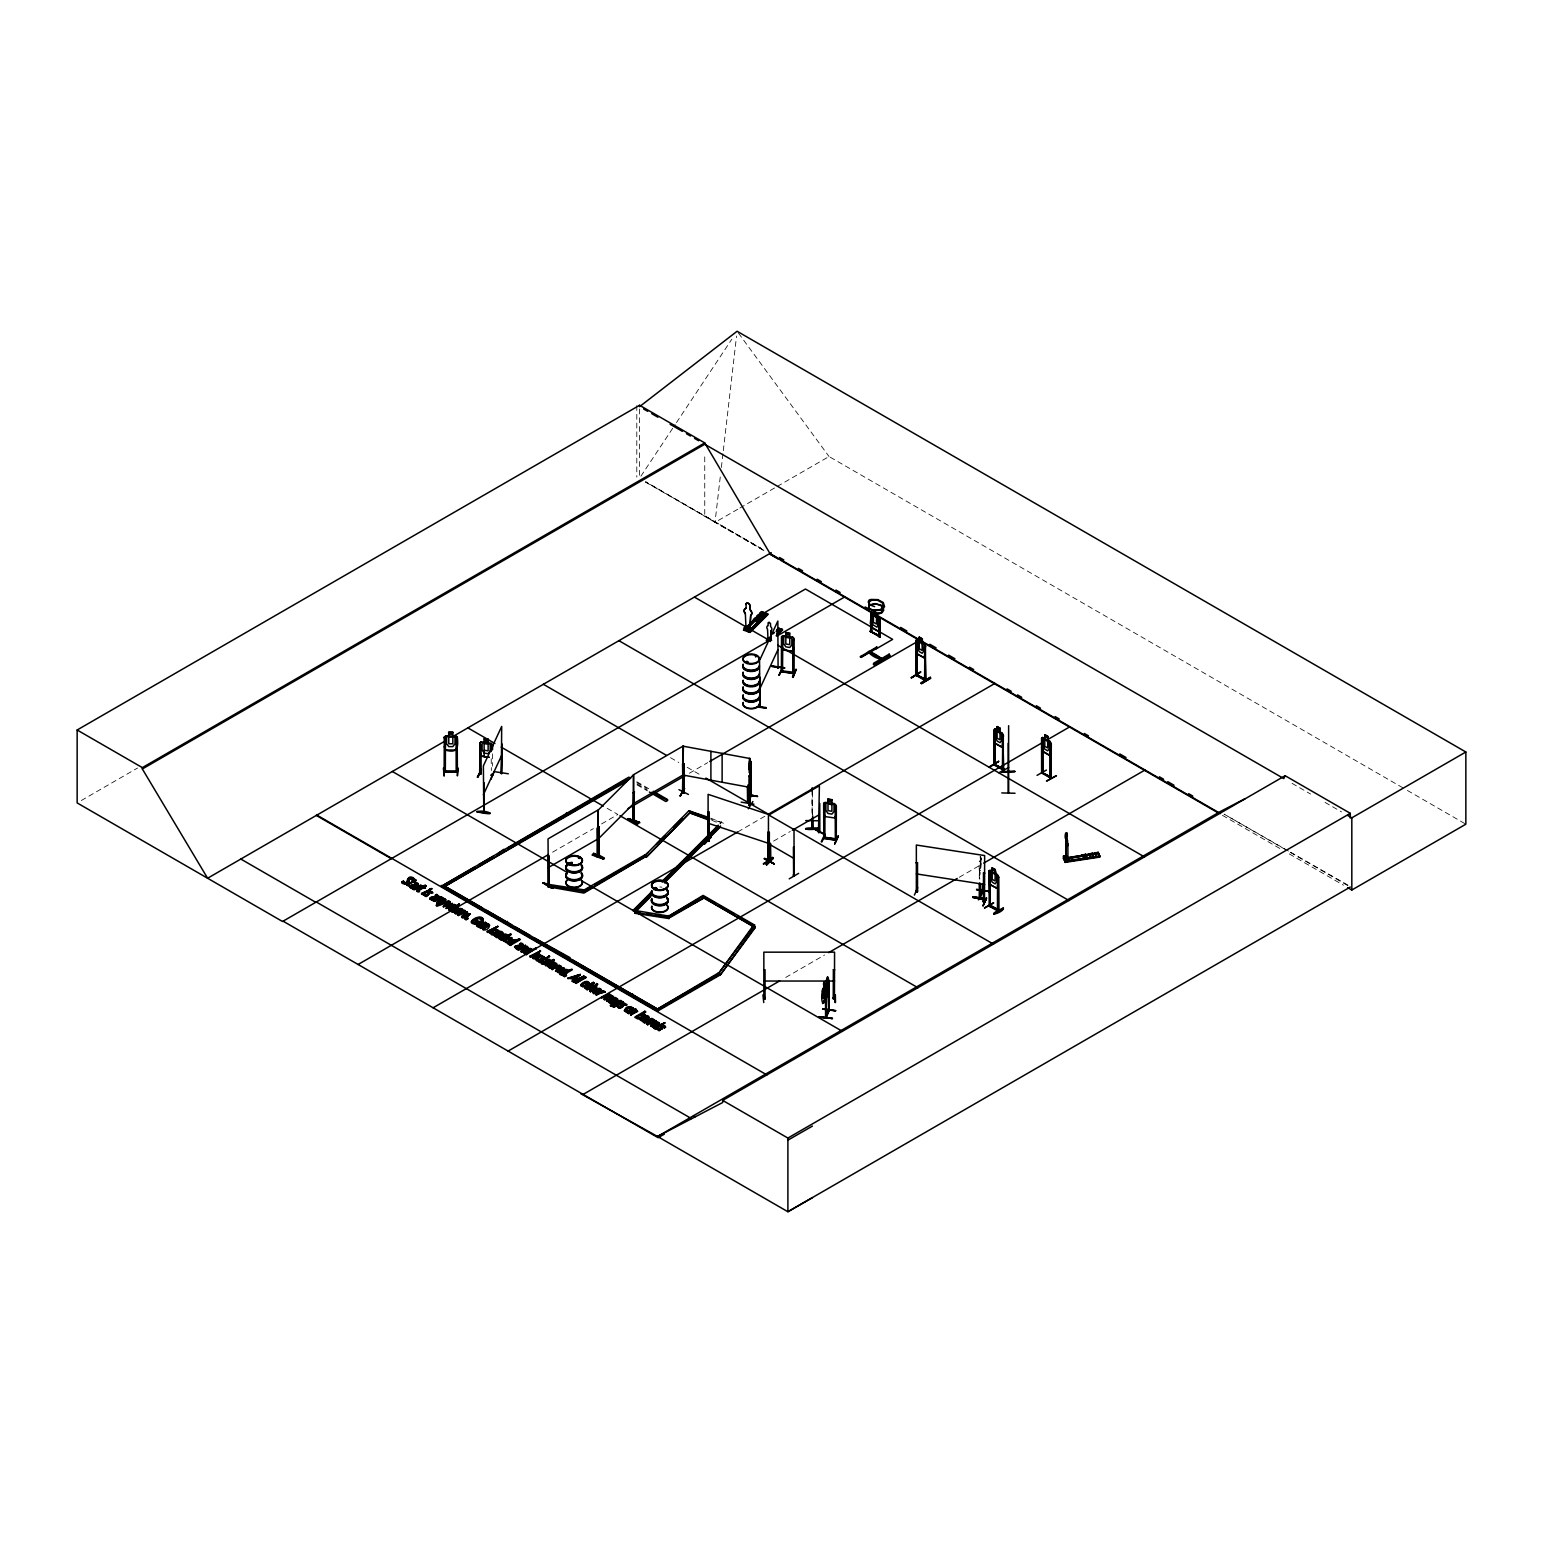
<?xml version="1.0" encoding="UTF-8"?>
<svg xmlns="http://www.w3.org/2000/svg" width="1543" height="1543" viewBox="0 0 1543 1543"><rect width="100%" height="100%" fill="white"/><g stroke="black" fill="none" stroke-linecap="round" stroke-linejoin="round"><path stroke-width="0.75" stroke-dasharray="5 3.75" d="M720.253 476.98L715.007 522.363L763.901 550.6M721.372 467.433L723.011 453.102M723.301 450.71L736.551 336.046M981.348 863.81L979.651 875.826L979.265 873.126M979.323 878.989L979.169 863.54L981.348 857.657M980.403 859.914L980.249 856.326L980.287 870.58M979.689 861.553L980.441 859.933M979.631 868.709L979.631 878.333M640.885 476.228L675.159 424.595M676.47 422.608L731.826 339.209M720.369 823.075L721.661 821.783L720.369 823.962L711.632 820.143M81.316 800.508L137.501 768.067M737.824 509.209L715.007 522.363L645.688 481.782L761.779 548.768M739.888 508.013L775.145 487.646M777.209 486.45L829.054 456.535L1405.307 789.225M552.568 852.199L593.38 828.63M601.558 823.923L617.875 814.492L605.377 807.278M689.316 773.255L707.678 762.647M737.805 831.889L768.414 814.203M773.583 841.109L790.247 831.484M785.773 977.413L824.541 955.021M959.264 877.253L981.714 864.292M812.216 814.145L812.042 799.621M710.725 818.137L723.898 823.422L710.725 819.024M645.34 482.052L761.625 548.71M1288.463 851.042L1224.1 814.145L1288.231 851.177M1290.546 852.237L1348.698 885.566M1407.39 790.44L1465.85 824.193M1292.05 783.343L1310.605 794.047M1325.013 802.379L1341.503 811.888M1290.295 852.372L1350.299 887.032M1222.461 815.34L1280.883 849.074M1289.234 853.896L1343.471 885.2M670.472 757.671L678.804 762.473M687.156 767.295L701.737 775.705M636.835 781.761L649.159 788.897M636.835 782.667L647.115 788.608M637.066 784.018L647.346 789.939M637.066 784.905L647.346 790.845M763.881 550.446L704.746 515.844L704.746 453.816M738.518 333.192L829.054 456.535M979.766 869.442L979.766 879.066M812.602 792.195L812.602 816.961M812.042 790.093L812.139 814.55M639.574 409.011L639.574 475.823M636.796 405.578L636.796 477.153M492.487 753.871L492.371 766.157M491.214 758.751L491.33 770.536M659.806 886.994A8.274 4.783 0 0 1 661.947 887.167M981.348 858.834L980.287 867.745L981.348 858.834"/><path stroke-width="1.5" d="M1001.773 771.982L1015.024 771.481L1001.754 771.828M589.175 983.161C586.128 988.812 577.121 984.955 586.109 982.216C591.316 982.023 583.138 987.848 581.962 984.8M625.648 1010.029C634.308 1012.112 630.393 1002.68 624.356 1010.858M1064.034 858.93C1066.29 848.862 1068.373 872.586 1067.814 845.795M707.89 841.031L709.047 841.379L709.144 812.235L708.102 811.888L707.928 841.089L709.279 841.147L708.102 840.761L708.102 794.336L769.359 814.762L819.41 785.753L818.465 832.661M770.169 860.512L769.745 843.963M768.202 860.782C769.513 860.222 767.585 859.47 769.243 860.396M431.596 892.761C432.079 888.884 428.24 898.103 423.785 894.863M1064.342 857.445L1064.207 856.423L1064.284 857.464M1066.676 832.757C1065.384 847.281 1063.956 829.71 1066.985 833.413M1067.139 859.586L1066.367 856.384L1064.034 855.767M1066.29 857.059L1065.847 837.907M1066.078 856.249L1066.02 837.56M1067.679 845.198L1066.849 833.914M749.821 629.178L750.612 615.522A4.417 3.125 45 0 0 749.821 609.581L749.821 605.685A2.218 1.562 45 0 0 747.911 603.255A2.218 1.562 45 0 0 746.002 604.412L746.137 604.277A2.218 1.562 45 0 1 748.046 603.12A2.218 1.562 45 0 1 749.956 605.55L749.956 609.446A4.417 3.125 45 0 1 750.766 615.387L749.956 629.043M770.536 639.747L771.153 630.547A2.951 2.083 45 0 0 770.632 626.593L770.458 623.333L768.626 622.408M770.632 639.67L771.153 630.547M825.582 1017.416L825.486 984.048C816.556 996.354 826.45 1020.521 825.004 983.682M825.64 1017.493L828.726 1010.183L825.987 1016.027M827.588 980.403L827.588 976.854L826.064 985.283L826.084 1017.666L827.549 981.792L826.566 990.702M828.456 1009.932L829.324 1009.199L828.977 1011.051L828.437 978.763L829.112 1010.916M750.882 629.737L769.417 640.384L282.523 921.499L77.15 802.919L77.15 729.993L639.574 405.269L704.746 442.918L769.938 553.474L1220.436 813.566M828.765 988.774L826.006 998.803L825.544 995.987M750.187 774.47L750.342 770.227M750.149 774.412L750.496 770.246M483.383 811.232L483.345 812.37L483.866 811.367M501.263 773.525L502.131 744.035M483.827 783.478L483.788 812.428L483.383 765.868L501.687 726.425L501.34 773.583M759.773 705.19L760.275 705.247M759.831 706.231L759.542 660.481L777.846 621.038L778.077 668.138M777.498 668.215L778.154 667.097M778.308 667.618L778.077 667.077M599.378 854.957L597.199 855.748M819.256 1017.126C859.297 1021.235 792.176 1014.33 832.294 1018.438M819.41 1016.683L832.313 1018.534M561.093 972.649C573.089 969.949 564.873 975.909 559.646 973.267M750.342 796.4L750.882 762.319M757.459 796.593L750.631 794.838M751.21 795.976L751.19 761.644M979.863 897.197C974.077 908.576 988.774 878.97 979.67 896.753M979.284 898.161L979.323 883.811M980.114 897.737L980.075 883.213M982.274 891.565L983.122 883.85M982.37 890.62L983.219 889.983L982.563 890.986M983.161 891.102L979.94 898.257M476.961 811.811C484.926 808.802 502.073 817.289 476.961 811.811L489.96 813.257M766.099 707.948L757.401 707.08M766.119 707.485L757.42 706.983M741.141 802.148L753.929 804.192M972.939 897.66C1012.555 903.465 946.669 892.355 985.9 898.798M973.074 897.332C996.469 899.82 983.045 901.324 973.112 896.772M868.748 602.021C872.817 609.832 864.196 599.282 871.641 599.456L877.851 599.629L883.252 602.522L884.583 606.688L881.014 610.179L872.702 610.681L868.478 608.251L869.133 605.068M872.991 613.651L881.419 612.455L882.635 607.633L880.59 605.396L875.305 603.795L869.307 605.261L868.979 608.019L872.894 610.237M424.865 894.4C428.047 900.167 426.504 887.919 432.599 892.433M541.014 962.08C544.602 966.362 544.91 961.058 546.145 959.167C550.697 958.762 551.41 960.479 546.588 959.765C548.594 967.943 533.434 962.678 546.839 962.176M542.384 961.328L544.37 962.928L546.145 959.785L548.459 959.707L549.096 961.578L553.628 959.418C556.232 961.154 549.096 962.215 554.381 959.842M618.704 1005.4C615.464 1010.318 624.896 1007.849 623.449 1004.262C623.546 1005.708 619.437 1009.623 618.762 1006.692M618.704 1006.306L617.393 1006.769M657.627 1027.869L659.613 1029.451L660.905 1025.96L665.322 1026.191L664.339 1028.101L663.702 1026.249L660.905 1026.558L659.613 1030.068L656.257 1028.622L657.588 1027.85L659.112 1030.126L662.082 1028.699M749.223 772.657L749.397 758.269M412.155 887.302C412.309 889.983 406.561 885.933 412.077 884.93C418.732 885.991 414.893 884.698 415.838 882.365C421.856 883.445 414.816 888.594 412.155 888.768C410.592 886.666 404.69 884.448 413.003 882.287C426.871 884.718 393.504 888.807 413.003 881.67C416.205 884.043 414.257 880.764 415.241 879.51C413.1 882.712 410.207 874.36 408.374 879.973M748.066 627.172L746.831 628.445L747.275 626.709M766.871 640.094L770.092 641.174L771.307 639.959L767.99 638.898L767.546 629.351A2.951 2.083 45 0 1 768.086 625.744L768.125 622.851L769.359 622.369M768.453 638.493L769.417 638.32L768.24 639.091M766.562 640.249L767.778 637.78L767.893 640.441L769.166 640.711L769.224 638.011M403.417 881.863C396.821 883.232 413.023 887.071 408.374 879.375M822.361 991.339L822.593 989.217M826.006 984.453L825.64 986.556M826.508 1017.011L826.508 1015.815M662.159 1028.294L659.112 1030.801L656.257 1028.622M592.3 855.015C616.101 864.794 598.395 852.16 592.3 855.053M592.608 854.648L604.123 858.429L592.608 854.166M454.317 912.684C454.394 909.386 462.032 906.339 462.919 910.254M461.608 916.889L465.465 913.167L470.229 913.861L467.587 916.851L464.462 914.459L467.587 916.253L469.959 913.861L464.636 914.131L461.685 916.465L462.418 917.969L465.832 917.776L462.977 916.33L464.462 914.459M503.442 941.056L507.319 937.315L512.006 937.7L509.421 940.42L505.332 939.301L504.985 941.326L507.666 941.924L506.374 942.677L503.442 940.439M548.266 966.94C551.43 957.682 565.104 966.689 549.848 965.494C553.088 969.66 549.713 967.152 551.14 964.491M555.576 971.145L559.434 967.422L564.121 967.789L561.556 970.508L557.447 969.39L557.119 971.415L559.781 972.032L558.508 972.765L555.576 970.547M650.876 1026.172C650.972 1022.874 658.61 1019.827 659.497 1023.742M481.705 920.573C484.463 916.87 481.898 922.483 481.782 919.57M824.309 981.637L823.441 998.34C826.508 995.331 823.962 976.295 824.309 985.186M980.191 896.618L980.114 897.679M812.66 820.104L812.139 820.992M812.737 827.492L812.119 828.61L812.216 818.253M570.158 863.868L569.116 862.807L570.871 863.829M570.91 863.521L568.846 862.942M579.57 858.197L578.374 857.908L579.184 858.525M656.701 888.305L654.541 888.324L656.662 888.498M656.604 888.189L654.386 888.537L656.103 887.726M664.763 883.078L665.303 882.75M747.68 661.561L746.561 661.311M758.712 620.17L757.671 618.82L756.012 619.514M756.031 656.701L755.53 656.874M462.919 909.637L460.277 912.646L457.172 910.254L460.277 912.048L462.321 909.386L458.175 909.56L454.394 912.26M659.497 1023.125C659.575 1028.757 645.553 1024.051 658.803 1024.263C660.5 1021.852 655.061 1022.373 653.904 1023.395C644.974 1026.365 661.908 1030.184 650.876 1025.574M403.514 881.767L405.578 882.827L407.853 881.419M477.096 811.464L489.98 813.354M620.961 1005.342C623.488 998.957 627.345 1007.27 626.728 1004.339M542.866 883.02C553.301 883.792 558.585 894.496 543.387 882.75M552.317 888.402L542.924 882.943M628.252 819.005L638.185 823.422L628.252 818.889L637.664 824.328L628.232 818.928L639.689 822.361L628.155 818.581L639.689 822.959M868.574 652.053L881.844 659.517L868.574 652.053C909.039 675.255 841.494 636.295 881.863 658.63L881.767 659.44M498.659 930.41L493.818 933.804L490.038 933.071M544.043 956.621L539.221 960.016L535.44 959.283M589.175 983.759L589.31 982.756M750.92 629.64L750.997 627.982L751.441 630.007L747.603 628.734M490.018 933.303L494.84 929.908L498.62 930.641M535.402 959.515L540.224 956.12L544.004 956.834M580.669 985.649C580.939 982.428 588.597 979.207 589.31 983.354M472.852 922.135C473.219 918.76 481.377 915.404 481.782 920.168M812.062 821.165L812.216 828.572M747.776 630.624C745.983 622.678 749.397 628.946 746.542 627.384M925.356 645.456L924.296 658.012L916.986 653.885L916.021 640.287L917.121 639.516L925.453 645.475L925.53 680.694L916.041 675.39L916.021 640.287M1002.082 747.256L1003.104 734.95L1000.095 731.941L1000.211 728.335L997.106 726.579L997.106 730.128M1003.22 744.362L1002.14 747.429L994.849 743.302L993.981 739.155L994.849 743.302M998.225 885.605L997.183 888.459L989.95 884.505L988.986 870.888L990.085 870.117L998.321 876.154L998.495 911.315L997.453 910.717L997.55 876.925L998.726 877.215L998.726 910.949M1049.761 755.414L1050.802 752.56M1050.899 752.502L1049.838 755.569L1042.547 751.441L1041.583 747.371M746.947 628.194L747.236 626.959M768.626 638.725L767.893 638.32M613.709 1004.416L618.473 1000.635L621.077 1000.52L623.179 1002.487L619.244 1001.079L613.863 1004.416L617.296 1005.014L621.154 1002.776L618.473 1001.368L615.213 1003.953L617.296 1004.416L621.154 1002.178M457.191 746.542L455.725 750.052L445.734 749.975M823.403 984.106L824.444 981.657M824.232 982.852L823.615 985.514L824.232 984.048M826.739 979.516L827.376 978.05M826.739 980.692L827.376 979.246M826.547 979.284L826.026 984.53L828.282 978.744L827.684 980.634M825.968 987.983L825.871 1016.914M829.227 981.425L828.938 1010.974M822.573 1003.567L825.158 997.858M828.263 992.998L825.891 998.591L825.679 996.006M794.124 648.06L792.658 651.455L782.783 649.931L781.491 646.189M834.705 817.944L836.152 814.665M498.659 938.318C501.359 933.226 507.454 936.312 510.405 934.19L507.358 935.945M507.531 943.448C509.479 937.199 516.924 941.153 519.277 939.321L519.277 938.723C515.998 941.153 510.54 938.78 507.686 943.062M532.258 949.736L536.057 948.405L526.279 954.654C519.721 951.703 530.233 947.788 532.258 949.736C530.078 945.261 518.872 953.651 526.24 953.805M559.646 973.537C562.346 968.445 568.46 971.531 571.411 969.409L568.364 971.164M861.052 656.219L861.206 657.395L876.829 648.176L876.694 646.999M861.071 657.009L876.655 647.867M875.788 647.559L876.829 648.176M479.854 742.916L479.699 773.911L479.931 744.748L481.088 744.922L481.107 773.332M481.088 744.922L479.815 745.018M491.33 746.465L492.487 746.638L491.33 746.465L491.214 751.537M481.339 769.436L477.964 777.267M481.416 769.436L477.346 777.325L481.3 769.918M491.484 774.277L492.506 775.801L492.391 774.374L491.484 775.319M494.261 771.365L490.886 779.369M495.515 771.828L508.361 773.776M483.923 812.293L484.116 782.802M759.831 677.358L759.947 707.041L760.275 677.435M771.674 666.46L784.693 667.945L771.712 665.843M917.506 862.73L916.233 862.826L917.506 862.73L917.526 891.893L916.349 890.697M914.382 895.075L917.719 887.726M917.526 891.14L916.388 890.35L917.526 890.485M917.236 891.873L916.214 891.41M983.489 872.952L984.646 873.126L983.489 872.952L983.47 902.173L984.781 900.977M983.238 901.305L984.646 900.938M986.44 897.852L983.045 905.857L986.575 898.392M983.045 905.857L986.498 897.91M911.489 677.84L920.843 671.919L911.103 677.647M989.352 767.257L998.707 761.335L988.909 767.102M1046.405 770.073L1037.07 775.357M993.731 902.983L984.473 908.017M480.008 742.993L481.242 741.778L491.021 743.282L492.468 744.864L492.468 749.628M484.058 742.299L482.11 743.302L482.11 749.937L484.193 753.1L488.128 753.698L490.23 751.19L490.23 744.555L488.128 743.051L488.302 739.309L484.058 738.75L484.193 756.668M488.302 742.877L488.302 739.309L484.193 738.885M483.383 794.741L501.687 755.298M547.939 885.836L582.097 891.121L644.608 855.034L646.421 856.076L583.91 893.069L547.939 886.743L548.98 883.985M547.939 886.743L548.614 885.296M590.429 887.206L582.097 892.028L582.772 889.675L547.939 884.293M582.097 892.028L582.772 889.675M640.056 912.53L633.266 910.177L669.643 916.214L668.987 918.548L634.829 913.263L635.485 910.929L652.496 893.918M634.829 913.263L635.485 910.929M781.645 637.278L782.802 637.452L782.513 671.996L782.937 670.665L781.568 670.395L782.783 670.607M759.542 689.355L777.846 649.912M782.783 649.931L781.665 646.112M792.62 637.124L782.822 635.62L781.491 636.68L781.414 671.784M792.909 639.67L794.201 639.593L792.909 639.67L793.025 673.635L793.044 639.419M782.532 667.753L779.022 675.198L782.455 667.81M779.099 675.14L783.092 667.347M781.645 671.822L781.819 670.395M781.51 670.781L794.221 672.324L794.028 673.732M668.987 918.548L669.643 916.214M749.223 762.011L750.496 760.795M749.223 766.485L750.342 764.074M792.793 672.748L794.201 672.401L792.948 672.517M792.543 676.702L796.014 669.296L793.256 677.377M792.543 677.3L796.072 669.373M792.736 677.242L796.169 669.855M747.584 802.379L747.391 787.258M750.438 796.497L750.747 761.586M749.069 799.718L750.747 795.822M747.834 785.078L748.143 802.476M749.069 800.47L751.229 795.918M750.399 795.822L757.574 796.323L750.997 795.185M824.965 804.077L823.692 804.154L824.965 804.077L824.869 838.64M827.839 802.688L827.877 799.043L827.993 802.823L825.891 803.691L825.891 810.306L827.993 813.489L831.908 814.087L834.011 811.579L834.011 804.945L831.908 803.421L832.082 799.698L827.839 799.139L831.908 799.872M823.634 812.833L824.946 816.556L834.84 818.002L836.248 814.781M832.043 803.324L836.248 805.234L836.267 840.395L836.345 806.217L835.072 806.295L836.345 806.217M834.802 803.672L825.042 802.36L823.788 803.363L823.788 838.485L823.673 803.228L828.012 802.746M821.242 841.764L824.676 834.377L815.09 829.382M821.898 841.938L825.331 834.551M823.673 837.058L836.48 839.045L823.808 837.405M835.187 806.044L835.342 839.874M838.138 835.92L834.705 843.925L838.235 835.997M976.545 889.366L989.545 891.545L976.719 889.52M989.526 891.507L976.565 889.771M644.878 1014.812C643.315 1019.595 633.035 1017.821 636.198 1017.146M917.429 674.696L916.06 674.291L917.101 674.889M916.986 674.889L916.812 675.892L917.333 652.863M924.469 679.055C935.309 683.761 902.019 667.54 924.797 679.171M925.877 680.463L924.893 646.112L924.585 680.27C930.005 681.312 912.8 673.751 917.449 675.699M1002.121 733.079L1003.316 734.892L1003.259 770.131L993.885 764.807L993.885 729.704L994.984 728.932L1002.082 733.176M994.849 765.367L995.196 742.279M994.965 764.595L1003.741 768.838L1002.487 768.607M1003.721 769.918L1002.757 735.529L1002.429 769.687C1009.238 770.786 979.284 757.844 1002.661 768.588M1041.621 773.004L1041.583 737.843L1044.9 738.441L1044.785 734.719L1047.909 736.474L1049.259 748.837L1047.697 750.805L1044.785 749.165L1043.242 745.443L1043.242 738.808L1044.785 738.499M1042.181 771.751L1042.837 773.178M1041.776 737.882L1041.756 773.043L1051.092 778.27L1051.304 744.17L1050.127 743.861L1050.011 777.711L1050.513 776.476L1051.4 778.077L1042.007 772.696L1050.359 776.727M1050.011 777.711L1051.265 777.923M989.044 906.069L998.398 911.257L997.53 909.753M990.297 872.065L989.95 906.57L989.642 904.777M443.4 768.221L444.133 775.898L444.288 737.033L448.782 735.895L448.627 732.211L452.986 732.211L452.832 735.972L455.011 737.149L455.011 743.784L452.832 746.619L448.782 746.619L446.602 743.784L446.602 737.149L448.782 735.972L448.782 732.327L452.832 732.424M444.056 767.7L444.056 775.763M870.483 630.74L871.891 631.068L870.657 630.836M880.204 636.97L879.259 618.377L878.931 636.719C886.454 638.706 854.938 624.433 879.163 635.62M762.936 994.869L763.746 1002.545M711.053 837.367L704.515 843.577M684.494 788.897L679.942 796.188L684.571 788.396M682.565 763.939L683.973 763.901L682.565 763.939L682.97 793.044L683.048 791.906M680.559 795.744L683.954 788.82M683.973 763.901L683.8 793.083L682.681 792.813L684.108 792.793L683.742 763.631M749.049 775.898L750.207 776.11L749.049 775.898L748.799 805.041L750.187 805.253L750.207 758.558L682.835 746.137L683.048 792.967M749.03 805.08L749.03 803.652M748.297 808.783L752.888 801.511M599.34 856.076L598.877 826.971L598.626 856.635L599.398 855.941L597.507 857.156L597.102 855.902M633.594 821.088L633.652 774.663L598.298 810.017L597.527 857.098L597.218 828.032L599.282 827.087M634.578 819.873L633.305 820.201L634.173 819.642M770.671 859.74L769.321 860.049L770.671 859.933M818.812 831.87C821.223 829.478 817.366 833.76 819.873 832.352M503.539 940.632C508.669 931.933 518.39 943.68 506.316 938.626M548.363 966.497C549.289 962.562 560.803 962.369 554.901 966.535M555.654 970.721C560.803 962.022 570.505 973.787 558.431 968.715M592.666 992.091L596.447 989.391L600.593 989.217L600.863 990.799L598.549 992.477L595.444 990.085L598.549 991.879L601.191 989.468L599.494 988.291L595.617 989.14L592.666 991.474L593.38 993.596L596.794 993.383L593.959 991.937L595.444 990.085M643.296 1015.93C639.13 1011.822 634.482 1021.987 642.679 1016.509M471.56 921.865C473.855 918.741 480.259 915.539 483.152 919.358M479.024 925.877L479.005 927.362C475.61 925.183 476.343 923.659 482.496 921.267L482.496 920.67C479.738 920.129 472.679 927.131 479.024 926.475M632.881 1008.389L628.175 1011.379L624.394 1010.646M826.296 1017.531L829.324 1010.26M580.804 985.225L585.491 982.255L589.272 982.968M440.951 898.18L440.97 896.695L440.951 898.18L443.709 898.855L436.727 902.964L442.185 898.508L439.948 898.161L433.949 901.363L442.185 899.106L440.719 900.649M455.744 906.725L459.274 904.082L455.744 906.127L458.348 907.149L456.824 908.692L451.52 911.489L457.056 907.4L454.741 906.705L448.743 909.888L456.979 907.65L455.513 909.193M472.987 921.711L478.542 918.509L481.744 919.686M482.863 929.6L488.321 925.761L486.103 925.395L480.857 928.423L480.104 927.401L486.103 924.797L489.71 925.26L482.863 929.002L483.615 930.024C491.426 930.236 489.729 921.171 487.087 924.836L487.877 923.775M525.237 946.843L525.256 945.358L525.237 946.843L527.995 947.518L521.013 951.607L526.568 947.344L524.234 946.823L518.236 950.006L526.472 947.768L525.006 949.311M539.626 954.21L532.701 957.779L533.473 958.801C546.531 955.638 533.222 950.16 539.722 954.519M569.116 862.73L568.634 863.829M569.309 863.559L570.196 862.884M1083.398 855.613L1085.057 857.156L1085.423 855.304M747.95 803.151L747.931 802.013M979.94 897.197L979.631 883.136M755.241 927.632L703.184 897.467L755.241 927.632L720.542 974.578L718.17 973.999L752.868 926.147L754.681 925.106L718.17 973.999L720.002 975.041L718.17 973.093L655.659 1010.086M720.542 974.578L755.241 926.726M582.077 985.128C590.834 978.011 586.745 989.333 580.708 985.418M625.764 1010.356C629.949 1005.129 634.944 1010.279 627.094 1011.475C622.35 1010.202 631.916 1004.744 632.996 1008.582M875.382 603.776L881.111 605.126L883.367 607.595L883.657 610.411L881.94 612.841L876.733 614.654M414.623 883.657L418.327 884.351L411.422 887.746M499.315 932.551L503.018 933.245L496.113 936.64L496.865 937.681C499.527 937.508 506.548 932.338 500.53 931.258C498.428 934.383 504.6 934.518 499.315 931.953M523.231 944.991L516.423 948.366L517.175 949.408C519.837 949.234 526.857 944.065 520.84 942.985L519.644 944.277L521.63 945.936L517.792 945.435L514.591 947.036L516.423 948.964M606.553 1001.002C616.872 996.855 609.832 994.965 604.76 999.98L604.76 999.363C615.059 992.766 612.205 998.205 607.306 1001.446C613.94 999.787 614.345 996.296 610.989 995.389M610.623 996.431L610.662 994.444L608.463 994.907L609.234 993.846M979.824 898.296L979.766 883.869M621.077 1004.917L623.507 1003.548L625.455 1005.072M765.154 997.82L763.746 997.839L765.193 998.572M833.278 997.839L834.705 997.781L833.239 998.09M763.862 969.968L765.039 969.698L765.058 998.842L763.862 998.919L763.843 952.166L834.57 952.166L834.435 998.919L834.532 997.492M1063.455 856.134L1067.1 855.883L1063.455 856.134L1063.436 858.274M1063.86 859.451L1098.442 853.375M1064.728 861.245L1099.85 856.346L1098.115 852.276L1094.585 853.202M1063.571 857.927L1065.249 862.363L1099.985 857.059L1098.115 852.276M1099.754 856.596L1065.017 861.862M444.133 770.902L445.618 770.902L444.172 772.252M444.133 771.944L445.329 771.905M455.918 771.944L457.403 771.944L444.423 772.252M881.014 659.015C870.657 658.186 859.547 643.103 881.747 658.63M769.417 843.77L768.433 861.708L768.453 814.82L794.009 829.575L794.105 875.98M793.218 874.958L793.738 876.212L793.584 846.876L793.642 876.193M868.844 602.175L871.969 600.053L877.601 600.208M598.877 826.971L597.527 828.225L597.527 857.098M632.996 821.744L633.652 792.195L633.71 821.455M634.057 792.331L633.054 792.793M598.24 855.266L599.359 855.15M633.594 821.763L634.231 791.829L633.864 821.339M708.931 841.321L709.144 812.235M704.592 844.156L711.149 836.904L704.592 843.558M708.931 840.279L707.755 839.893L709.047 840.318M768.568 832.796L768.144 861.418L768.318 831.966L769.359 832.294L769.186 861.457L768.086 861.052M772.677 858.371L763.303 863.868L772.927 858.583L772.715 857.426L766.08 864.061L766.717 864.871L773.274 858.139L766.717 864.832M766.254 864.639L772.715 857.484M745.346 613.593L745.211 613.728A4.417 3.125 45 0 1 746.002 608.308L746.137 608.173A4.417 3.125 45 0 0 745.346 613.593L746.002 627.905M745.038 630.528L743.88 628.04L745.693 626.207L744.324 629.679L749.165 631.299L750.997 627.982M753.505 619.9C769.726 623.488 747.313 622.215 755.318 618.068L761.065 620.363L755.318 618.068M756.957 616.467C773.178 620.055 750.766 618.782 758.77 614.635L764.518 616.93L758.77 614.635M759.985 613.42C776.225 617.007 753.813 615.753 761.818 611.607L768.028 614.442L750.033 632.418L743.919 630.161M743.437 630.258L761.818 611.607M746.716 627.905L747.448 626.747M748.818 625.262L762.242 612.571L749.069 625.59M749.454 625.725L762.936 612.34L748.548 627.596M749.821 625.609L763.361 612.937M764.865 615.368L748.066 631.781L766.447 613.497L767.623 614.095M765.135 615.676L748.799 632.013L767.546 613.516M749.667 632.051L767.565 613.863L761.509 612.32M768.086 637.876L766.562 638.995M772.985 633.556L774.2 632.341M778.54 628.02L777.325 629.486L778.54 628.02L782.667 629.93L776.592 635.89M769.552 637.259L766.312 640.499M772.985 633.807L774.2 632.591M769.166 640.711L769.359 638.551M776.245 631.646L779.273 628.522L776.495 631.878M770.092 641.174L771.307 638.956M776.862 633.999L781.935 629.679M776.92 634.019L781.626 629.293M776.823 634.829L782.359 629.293M776.168 635.774L782.359 629.544L778.289 628.522M598.298 838.891L633.652 803.537M594.595 884.795L644.608 855.921L688.814 810.827L708.546 817.404M646.421 856.982L644.608 855.921L648.002 852.527M656.508 844.021L665.014 835.534M673.5 827.029L682.006 818.523M646.845 856.674L691.033 811.56L646.845 856.674L644.608 855.921M633.266 910.177L651.956 891.488M662.159 881.284L718.266 825.177M633.266 911.084L651.956 892.375M662.159 882.172L718.266 826.084M664.397 882.017L720.504 825.929M637.201 910.119L650.799 896.522M666.094 881.227L720.504 826.817M872.875 610.121L880.397 609.601L883.522 606.515L882.345 602.831L877.523 600.246M449.09 901.98L437.055 906.146C434.856 903.909 444.905 902.809 445.04 899.048C448.627 901.691 435.184 907.573 445.85 899.511M436.245 905.683L439.986 904.449L445.04 899.048M561.228 972.997L564.661 970.952L567.168 971.28M444.288 737.13L445.657 735.857M572.954 981.599L580.303 974.443L567.94 978.108L574.189 979.304L572.125 981.117L572.954 981.599L580.303 974.443M770.246 843.288L770.536 860.84L770.574 843.462M819.834 832.41L819.738 803.498M869.326 652.593L869.403 651.493M575.038 978.551L578.529 974.867L575.038 978.551L573.186 976.893L578.529 974.867M572.125 981.117L574.189 978.706L571.913 977.375L567.94 978.108M437.344 897.274L435.396 895.634L436.553 894.323L438.964 896.329L432.136 900.302L439.08 896.618L436.553 894.921L435.396 895.634M455.108 905.452L448.145 907.728L454.336 904.41L455.108 905.452L446.236 908.441L450.556 904.699M446.236 908.441L449.109 905.934M448.145 907.13L452.504 903.349L445.368 905.51L452.504 903.947L448.145 907.728M443.362 906.783L449.225 901.459L443.362 906.783L448.396 905.529M479.854 742.935L481.242 741.778M445.368 905.51L450.016 901.922L448.299 900.919L441.877 903.234M445.368 906.127L450.016 901.922M588.423 984.685L582.984 986.999L580.669 985.032M758.558 620.074L756.012 620.074M755.414 656.373L755.839 656.392M763.785 997.472L765.193 997.53M765.019 998.861L765.193 998.09M834.686 998.88L833.239 998.591L834.532 998.88M457.229 771.191L444.172 771.191M460.45 911.701C465.253 907.805 453.411 909.271 460.45 911.701L461.299 909.926L458.078 910.331M467.76 915.906C472.544 912.009 460.701 913.475 467.76 915.906L468.59 914.15L465.369 914.536M509.595 940.073C514.378 936.177 502.536 937.643 509.595 940.073L510.424 938.298L507.223 938.703M554.419 965.339C547.495 965.146 560.475 964.414 552.953 963.546M554.419 965.957L555.268 964.182L552.047 964.587M561.71 970.161C566.512 966.265 554.67 967.731 561.71 970.161L562.559 968.387L559.337 968.792M598.723 991.532C603.409 987.655 591.721 989.082 598.723 991.532L599.571 989.757L596.35 990.162M657.029 1025.188C661.812 1021.292 649.969 1022.758 657.029 1025.188L657.877 1023.414L654.656 1023.819M598.761 855.883L598.221 856.5M598.819 856.519L598.684 827.704M646.999 1018.766C649.796 1017.165 642.621 1016.914 646.575 1015.583C654.483 1016.683 639.824 1023.395 642.91 1020.521L642.91 1022.006L649.102 1017.859L646.575 1016.181L645.418 1016.895M762.936 612.34L761.818 611.973M749.165 632.109L749.165 629.795M767.334 640.654L767.064 640.731M457.172 910.254L455.686 912.704L458.522 913.572L455.609 913.996L454.317 912.087M457.172 910.852L455.706 912.164L458.522 913.572M464.462 915.057L462.977 916.928L465.832 917.776M506.316 939.224C503.886 941.211 509.672 943.12 503.539 940.844M558.431 969.313L556.965 970.624L559.781 972.032M595.444 990.683L593.959 992.535L596.794 993.383M653.75 1023.742L652.245 1026.191L655.1 1027.059M653.75 1024.34L652.265 1025.651L655.061 1026.423M593.785 989.005L595.251 987.481L587.015 989.719L593.013 986.536C599.996 986.594 587.227 990.278 590.545 991.763L596.138 988.407L596.62 986.382L594.016 985.958L596.775 987.211L589.792 991.32M479.796 772.561L481.107 772.677M479.796 773.602L481.223 773.814M746.754 628.194L747.178 627.037M823.673 838.119L836.48 840.106M835.245 838.833L835.052 839.874M409.666 883.599L408.297 884.775L409.474 885.913M587.767 986.44L586.706 988.504L592.493 985.302L591.104 984.511L585.067 988.002L587.574 988.156M876.81 646.98L860.165 656.797L861.206 657.395M889.192 654.136L890.195 655.91L874.572 665.129L873.531 664.532L873.531 663.336L889.192 654.136L889.424 655.312M919.242 637.163L922.348 638.918L919.242 637.163L917.68 647.886L919.242 651.609L922.135 653.248L923.698 651.281L922.135 639.033M873.531 664.532L889.289 655.081M916.465 640.962L916.446 675.14M919.127 640.769L919.339 637.336M922.348 642.467L922.348 638.918M916.021 649.796L917.082 653.827L924.315 657.781M925.761 646.594L924.585 646.305M911.45 677.84L920.322 672.208M924.469 679.344L925.395 680.714M921.576 683.607L930.834 678.091L921.576 683.645L921.055 682.739L930.39 677.358M921.055 683.337L930.333 677.261M994.965 764.306L993.885 763.746L994.965 765.347L995.196 730.861M1000.211 728.335L996.99 726.637M1000.211 731.883L1001.561 734.063L1001.561 740.698L999.999 742.665L997.106 741.026L995.544 737.303L997.106 726.579M1003.606 736.011L1002.429 735.722M989.314 767.257L998.649 761.335M1044.785 734.719L1047.909 736.474L1047.697 740.139L1049.876 741.257M1042.026 738.538L1042.875 739.02M1049.819 741.219L1050.918 743.09L1050.957 778.27M998.919 772.754L1008.698 767.507M1051.304 744.17L1050.127 743.861M1042.084 771.712L1042.663 772.445M1042.663 772.754L1051.092 777.209M1050.995 777.151L1050.532 776.438M1056.357 775.628C1046.713 781.356 1039.943 784.403 1056.415 775.724M992.11 867.822L990.645 878.488L992.207 882.21L995.1 883.85L996.662 881.902L996.662 875.267L995.1 869.654L992.207 868.015L995.312 869.519L995.312 873.087M988.986 870.888L990.066 906.551L990.297 883.483M997.222 874.283L998.417 876.096L997.357 888.556L989.95 884.505M998.726 877.215L997.55 876.925M989.179 906.107L989.121 871.776L989.97 872.258M997.453 909.965L998.842 910.023L990.24 905.182M1003.297 907.882C1004.184 913.205 981.136 918.181 1003.355 907.978M994.02 913.957L1003.432 908.48L994.155 913.957M634.231 791.829L633.401 792.311L634.559 792.003M548.884 855.921L548.826 884.795M678.959 789.669L688.448 794.452M634.173 820.702L633.305 821.242L634.231 820.702M633.401 821.879L633.401 774.779L683.414 745.905L682.469 792.871L683.973 792.774L682.681 792.813M593.592 853.761L603.544 858.834L593.592 853.163M597.681 856.018L597.99 855.362M814.955 829.536L824.907 834.609L815.476 829.227M770.246 860.55L768.318 860.84M770.574 860.743L769.745 861.245L770.246 859.509M772.927 857.985L763.573 864.022M789.225 878.835L798.638 873.357M77.15 729.993L142.342 767.623L704.746 442.918M445.406 740.852L207.611 878.237L142.342 768.973L704.746 444.268L1283.795 778.579L1285.126 775.705L1350.299 813.335L1350.299 818.099M453.314 736.281L771.249 552.722M764.692 612.552L805.446 589.021L892.645 639.361L875.845 649.063M777.595 635.677L844.947 596.794M401.894 882.191L403.456 880.706M870.657 631.878L870.927 613.574L870.927 631.608L879.78 637.105L879.587 636.044M411.73 880.957C411.267 883.522 415.877 876.366 412.617 880.436M415.993 879.954L406.908 884.949L409.474 885.316M414.392 882.48L415.376 881.921M415.086 885.624L410.785 885.991L415.086 885.624L413.138 887.341L410.785 886.589L415.086 886.222M878.931 618.569L880.108 618.859M413.215 888.787L413.987 889.231C422.859 884.39 422.975 887.302 413.987 889.829L413.215 888.787L421.008 885.161M413.215 889.385L420.255 885.335C426.389 886.376 416.899 888.132 416.938 891.333C420.969 894.053 416.166 887.302 423.033 887.476L425.405 888.305L423.033 888.074L418.442 890.851L419.503 891.719M421.355 886.839L422.589 886.126M421.76 886.743C421.856 888.459 422.647 885.277 425.27 885.296C427.874 887.051 420.757 888.112 426.042 885.74M422.281 887.63L416.996 891.082L419.503 891.121M871.544 631.588L879.876 636.102M870.908 630.489L871.544 632.341L871.776 623.083M421.528 893.571L429.301 889.964L422.281 894.612L421.528 893.571L429.301 889.964M429.668 888.807L431.751 888.614L430.536 889.906L429.668 888.807L431.751 888.614M421.528 894.188L429.301 890.562M429.668 889.424L431.751 889.212M432.869 893.011L430.188 890.967L427.237 892.413L427.45 894.844L423.534 894.863L424.865 893.493M720.002 975.041L657.492 1011.147L441.298 886.338L628.83 777.151L630.663 778.212L443.13 887.379L626.497 781.51M441.298 886.338L474.646 867.089M478.812 864.678L493.394 856.249M497.56 853.838L503.809 849.344L505.641 851.292M507.975 847.84L626.747 779.254M432.136 899.704L432.889 900.746M435.82 897.582L431.519 897.968L435.82 897.582L433.872 899.318L430.266 898.798M432.136 900.302C422.782 895.847 443.651 897.312 435.396 895.036M433.949 900.746L440.97 896.695M433.949 901.363L441.722 897.737M441.722 897.139L443.555 898.007L443.42 899.723L436.727 902.964M448.743 909.29L459.274 904.082M448.743 909.888L459.274 904.68M633.401 803.652L683.414 774.779M358.092 964.491L548.479 854.571M628.078 808.609L685.227 775.608M709.722 761.471L919.956 640.094M451.52 911.489L452.273 911.932C455.011 912.472 462.109 905.471 455.744 906.127M454.394 912.472L458.522 912.955M457.654 914.44L464.674 910.389L464.385 912.029L467.028 911.778L458.406 915.481L457.654 914.44L458.406 915.481M457.654 915.038L465.446 910.814M465.793 913.09L467.028 911.778M548.035 867.745L598.048 838.871M651.455 792.311L667.675 800.47L665.843 801.531L649.391 792.041M461.685 916.677L465.832 917.178M465.176 918.779L467.915 918.297L466.14 919.937L465.176 918.779L467.915 918.297M465.176 919.377L467.915 918.895M476.016 920.862C479.892 923.003 473.797 921.441 477.115 920.226C484.598 925.164 465.272 925.626 473.354 919.377C475.823 917.41 482.573 915.038 483.268 919.744M476.016 921.46L479.275 922.078M472.872 921.904L474.974 923.061L477.404 921.653M472.852 921.518L474.974 923.659L477.404 922.27M471.425 921.807L475.186 923.852L479.275 921.48M483.248 921.113L477.79 924.951L480.027 925.299L485.273 922.27L486.026 923.312L479.005 927.362M483.248 921.711L477.694 925.202L480.027 925.299M478.253 926.938L486.026 922.714M480.104 927.401L487.125 923.331M480.104 927.999L487.877 924.373M482.863 929.002L488.302 925.684L487.087 924.836M487.26 931.528L497.81 926.321L488.032 932.57L487.26 931.528L497.81 926.321M487.26 932.146L497.81 926.919M496.113 936.64L496.113 937.237M499.778 934.518L495.477 934.884L499.778 934.518L497.83 936.235L495.477 935.502L499.778 935.116M511.157 934.634L501.379 940.285C518.872 926.436 484.271 944.123 506.374 935.926M500.626 939.841C498.89 938.568 503.712 933.496 506.374 936.524M500.626 939.243L511.157 934.036M582.097 891.121L583.91 892.163L646.421 856.076M520.03 939.764L510.251 945.396C527.127 931.586 494.3 949.099 515.246 941.037M509.499 944.972L507.512 943.178M520.03 939.147L509.499 944.374M519.644 944.277L520.84 943.583L523.366 945.261M516.423 948.366L517.175 949.408M520.107 946.245L515.806 946.611L520.107 946.245L518.159 947.961L515.806 947.228L520.107 946.843M517.175 947.942C507.608 945.319 527.86 945.724 519.644 943.68M518.236 949.408L525.256 945.358M518.236 950.006L525.256 945.955C531.371 945.994 524.832 952.127 521.765 952.05L521.013 951.607M526.279 954.654L526.24 953.208M527.224 952.629C539.606 946.36 518.641 950.739 527.224 953.227C521.033 952.995 531.139 948.521 531.274 950.295M433.101 1007.791L737.805 831.889M994.965 683.395L768.414 814.203L705.903 778.116M536.057 948.405L525.527 953.613M532.701 958.377L538.179 954.538L535.942 954.172L530.696 957.2L529.943 956.178L540.474 950.951L536.945 953.613M529.943 956.776L540.474 950.951M532.701 957.779L538.276 954.095L535.942 954.172M539.008 961.405L549.539 956.197L539.761 962.446L539.008 961.405L539.761 962.446M539.008 962.003L549.539 956.197M541.014 962.678L542.384 961.945M550.369 960.247L549.096 961.578M554.381 960.44L553.628 960.016C543.252 962.716 542.538 970.354 551.391 961.578L553.763 962.408L548.054 964.105L546.685 965.127L547.861 965.822M550.639 961.752C551.912 959.187 541.419 967.21 547.861 965.224M548.363 966.728L552.49 967.21M548.266 966.323L549.578 968.252L552.49 967.808M558.354 965.667C565.529 966.689 552.895 967.268 552.375 969.737L551.622 968.695L559.395 965.069M569.965 958.512L568.152 959.553L569.965 957.605L534.553 938.067M551.622 969.293L559.395 965.667M792.331 830.269L819.41 814.627M551.622 968.695L560.996 966.034M555.654 970.933L559.781 971.415M562.366 975.504L561.613 974.462L562.366 975.504L572.164 969.853M561.613 975.06C555.846 974.54 564.95 966.304 568.364 970.566M572.164 969.255L561.613 974.462M563.677 975.658L566.435 975.176L564.642 976.815L563.677 975.658L566.435 975.176M668.331 915.5L670.163 916.542L704.939 897.37L670.163 917.449L668.331 916.388L703.107 895.403L754.681 925.106M563.677 976.256L566.435 975.774M668.331 916.388L703.107 896.309L715.354 903.291M573.475 981.309L584.025 976.102L574.227 982.351L573.475 981.309L584.025 976.102M573.475 981.907L584.025 976.7M575.365 982.39L585.896 977.182L576.118 983.431L575.365 982.39L585.896 977.182M575.365 982.987L585.896 977.78M589.831 984.376L593.341 982.332C593.033 983.875 593.303 985.533 592.088 984.55M590.352 984.665C578.876 988.137 588.404 993.152 596.794 983.47L597.546 984.511L594.016 986.556M594.113 982.775L591.335 983.508M592.493 985.302L593.476 984.743M587.015 989.719L597.546 984.511M594.016 985.958L597.546 983.913M592.57 991.918L594.421 993.364L596.794 992.785M602.657 991.262C610.006 992.053 597.045 992.959 596.678 995.312L595.926 994.271L603.699 990.645M595.926 994.869L603.699 991.262M595.926 994.271L605.3 991.609M508.11 1051.092L1041.409 743.205M1047.523 739.676L1069.993 726.714M604.007 998.938L609.543 995.139L601.461 997.472L609.234 994.444M601.461 998.07L609.543 995.736L604.007 999.536M606.553 1000.404L613.632 996.527L610.623 995.814M614.133 998.244L615.291 997.511L617.817 999.208L610.874 1002.892L611.626 1003.934L617.701 1000.115L615.291 998.128C621.289 1001.06 602.464 997.665 611.626 1003.934M614.558 1000.771L610.256 1001.156L614.558 1000.771L612.61 1002.506L610.256 1001.754L614.558 1001.388M610.874 1003.509C602.175 999.748 622.311 1001.098 614.133 998.842M623.179 1002.487L613.825 1007.309L610.449 1005.38L616.313 1004.975L613.323 1006.595L611.684 1004.667M610.449 1005.978L611.722 1005.284M623.179 1001.889L614.519 1006.557L610.449 1005.38M627.943 1012.748L635.735 1009.141L627.943 1012.748L628.695 1013.79L633.942 1010.761L636.179 1011.109L630.721 1014.966L636.14 1011.051L634.964 1008.698M627.943 1013.365L635.735 1009.739M635.735 1009.141L637.413 1011.109L630.721 1014.349M630.721 1014.966L637.645 1011.398L634.944 1010.183M635.099 1016.895L644.897 1011.244C637.587 1017.049 648.002 1010.665 643.894 1016.644C642.004 1017.956 637.683 1020.579 636.198 1017.744M635.099 1017.493L645.649 1011.668M657.742 1008.891L716.087 975.195M441.298 885.431L657.492 1010.241L720.002 974.154M643.894 1019.962L645.842 1018.843L641.541 1019.827L643.894 1020.559L641.541 1019.209L645.842 1018.843M642.91 1021.138C632.939 1018.264 653.345 1018.071 645.418 1016.297M643.971 1022.006L644.723 1022.45C653.596 1017.609 653.711 1020.521 644.723 1023.048L643.971 1022.006L651.744 1018.38M643.971 1022.604L651.744 1018.997M652.11 1020.058L653.345 1019.344L650.702 1018.997M646.941 1023.723L653.962 1019.672L653.673 1021.312L656.296 1021.061L647.694 1024.764L646.941 1023.723L647.694 1024.764M646.941 1024.321L654.714 1020.097M655.061 1022.373L656.296 1021.061M654.251 1027.947L664.782 1022.72L655.004 1028.969L654.251 1027.947L664.782 1022.72M654.251 1028.545L664.782 1023.337M656.257 1029.22L657.627 1028.467M665.592 1026.77L664.339 1028.101M583.119 1094.411L779.639 980.943M828.63 952.667L957.219 878.43M983.759 863.116L1145.002 770.015M664.377 1134.124L658.147 1137.712L283.083 921.171M580.766 1093.678L657.53 1136.477L722.703 1102.512L722.703 1100.41L1285.126 775.705M722.703 1100.41L787.894 1138.059L1350.299 813.335M1347.695 815.456L1351.822 817.848L1465.85 752L1465.85 824.193L1351.822 890.022L1347.637 887.611M1350.299 887.032L787.894 1211.737L657.53 1136.477L1219.934 811.753L1245.182 798.618M787.894 1140.161L812.447 1126.081M812.447 1197.657L787.894 1211.737L787.894 1138.059M683.915 792.022L682.469 791.81L683.414 791.27M750.187 804.192L748.799 805.002M618.936 1006.48L621.289 1006.769L621.115 1005.168M617.393 1006.171C618.299 1009.083 623.603 1007.598 620.961 1004.744M756.244 619.341L758.558 619.514M758.327 620.247L756.244 620.247M747.429 661.947L746.156 661.947M570.601 863.829L568.711 863.675M1083.649 855.729L1085.963 855.902M431.577 893.127C429.668 887.649 427.758 901.748 423.534 894.246M549.077 961.193L546.588 960.382L546.916 962.369M665.592 1027.387C664.551 1024.571 659.497 1026.23 662.159 1028.911M664.319 1027.715L662.333 1026.693L661.986 1028.506M446.236 907.843L455.108 904.854M479.931 772.58L481.088 772.754M480.915 773.024L479.68 772.812M492.506 774.74L491.31 774.644M916.214 890.369L916.503 891.372M917.333 891.893L916.098 891.661M984.492 902.269L984.646 855.574L916.349 845.024L916.349 891.758M836.171 840.356L823.808 838.447M874.63 606.63L869.442 604.779L868.381 602.059M633.479 820.818L634.173 820.124L632.996 820.683M443.362 906.185L450.556 904.082M597.913 856.442L598.048 809.998L548.035 838.871L548.344 885.547L548.363 856.596M573.186 977.49L578.529 975.485M567.94 978.706L580.303 975.041M748.934 804.752L750.091 804.906M441.877 903.832L448.299 901.536L450.016 902.52M436.245 905.066L449.09 901.382M868.844 605.222L875.325 603.564M1008.158 792.658L1008.177 743.263M745.944 662.294L747.95 661.986L746.561 662.063M1084.305 855.208L1083.263 856.558M994.232 763.515L994.483 763.592M1002.815 768.337L1003.625 768.78M1050.513 777.537L1050.455 743.687M1067.409 836.055L1067.062 835.033M1067.139 839.99L1067.64 841.051M1067.64 846.143L1067.93 843.288M1082.067 855.131L1085.578 854.205L1087.294 858.294L1085.578 854.205M1088.722 854.108L1092.232 853.183L1093.948 857.272L1092.232 853.183M1063.513 858.679L1098.115 852.662L1098.539 854.031M1067.949 857.561L1098.115 852.855M1063.609 858.892L1098.462 853.626M1069.357 860.531L1099.831 855.979M1099.85 856.346L1064.959 861.708C1063.166 859.933 1070.167 856.963 1068.682 861.168M623.449 1004.262L625.436 1005.284M763.978 998.495L765 998.552M833.316 998.533L833.509 997.839M984.511 901.266L983.257 901.054L984.781 902.019M445.329 772.291L445.483 737.708L444.288 737.708M608.463 994.907L611.086 995.621M655.409 888.71L655.621 888.382A8.39 4.841 0 0 0 653.866 889.231M419.966 886.376L421.972 886.396M464.385 912.029L467.028 912.376M558.354 966.284L560.996 966.632M602.657 991.86L605.3 992.207M650.702 1019.595L653.345 1019.344M653.673 1021.312L656.296 1021.659M501.34 938.819L498.64 938.048M501.34 939.436C493.972 939.263 505.178 930.892 507.358 935.347M510.251 945.396L510.212 943.95L507.666 943.467M642.158 1014.291L644.897 1015.082M925.048 680L924.893 655.139M994.406 764.614L994.02 730.572L994.869 731.054M1003.259 770.131L1002.95 768.337M1042.509 773.448L1042.567 739.213M997.858 910.582L997.858 876.733M432.889 899.28C429.359 898.798 434.625 896.252 435.82 898.18M496.846 936.215C490.308 936.447 498.215 930.68 500.723 933.978M496.846 936.813L494.107 935.598L499.469 934.016M642.91 1020.521C636.102 1020.193 645.919 1016.779 646.787 1018.303M616.313 1005.573L613.709 1003.818M624.028 1003.49L626.728 1004.937M805.735 820.587L819.005 820.76M819.082 828.09C794.645 826.971 808.976 831.831 819.082 828.032M805.832 828.996L819.082 828.938M833.374 969.718L834.57 969.968L833.374 969.718L833.239 998.842M834.937 1002.468L834.859 994.811M1001.773 771.539L1015.024 771.481M1001.773 792.928L1015.043 793.256M452.832 735.895L457.326 737.11C458.329 747.429 457.924 753.582 445.618 750.187L444.288 746.561M445.734 735.972L455.725 735.972M444.288 737.978L445.483 737.978M457.268 738.094L456.072 738.094L456.207 772.291L457.403 772.214L457.191 737.072M456.072 738.364L457.268 738.364M457.229 770.864L455.957 770.844L456.111 772.233M445.618 771.461L455.918 771.461M812.177 787.779L812.177 791.54M763.843 981.039L834.57 981.039M984.395 901.228L983.412 901.054M781.8 671.494L794.336 673.462M794.105 673.77L794.124 638.532L792.639 637.047M683.009 791.463L684.012 791.655M749.917 804.192L749.204 803.691M749.917 805.234L750.072 776.36M655.409 887.572L655.756 887.591A8.255 4.764 0 0 0 653.962 888.402A8.255 4.764 0 0 1 657.665 880.474A8.255 4.764 0 0 1 667.772 886.318A8.255 4.764 0 0 1 653.962 888.459M872.316 614.037L876.752 614.673M822.612 1009.083L835.515 1010.935M771.712 666.248L784.693 667.965M757.536 706.713L766.138 707.986M491.33 775.338L492.468 775.493M480.972 774.065L479.931 773.95M491.214 775.608L492.371 775.782M984.627 901.961L983.412 902.115M782.918 649.757L792.581 651.242M781.529 671.764L794.066 673.712M484.193 743.63L488.128 744.227L488.128 750.862L484.193 750.264M489.035 757.189L481.204 756.089L479.892 752.367L481.146 756.205L489.092 757.324M916.349 873.897L984.646 884.448M550.89 885.643L555.441 886.357M559.993 887.051L566.821 888.112M571.373 888.826L575.925 889.52M646.883 913.591L651.435 914.285M655.987 914.999L660.539 915.693M665.091 916.407L669.643 917.101M634.829 912.357L668.987 917.641M510.077 943.988C506.605 942.927 514.301 938.78 515.246 941.635M562.192 974.077L561.228 972.399L564.102 970.547L566.455 970.219L567.38 971.743M682.835 775.01L750.207 787.431M769.128 638.571L768.009 638.223M616.236 1004.975C612.764 1003.895 620.286 999.922 621.154 1002.776M1008.678 792.658L1008.621 725.711M718.17 973.093L720.542 973.672M812.602 820.992L812.756 828.63L812.679 815.842M435.492 897.081L432.079 897.139L430.131 899.183M707.89 812.119L708.931 812.447M768.086 832.198L769.128 832.526M777.325 629.235L781.144 630.508M776.515 630.045L780.334 631.588L776.515 630.296M771.616 640.306L767.778 639.033L767.778 637.78M770.092 640.171L770.401 641.522M708.546 818.311L688.814 810.827M709.433 819.429L689.76 812.852L709.433 820.317M708.102 823.21L769.359 843.635M644.608 855.034L646.845 855.767M835.342 994.811L835.496 1002.545M458.078 768.183L457.403 775.898L457.499 767.7M916.87 675.853L917.005 641.637M1002.911 769.417L1002.757 735.529M989.584 905.857L998.726 911.026M838.254 836.46L834.705 843.925M1042.624 737.284L1050.802 743.09M1049.876 755.356L1042.721 751.306L1041.776 747.352M994.869 728.99L997.202 730.302M995.023 743.167L1002.178 747.198M993.287 902.829L984.55 907.998M990.394 905.606L997.762 909.772M593.65 853.568L603.101 858.95M543.252 882.75L552.818 888.132M1465.85 752L737.091 331.263L639.574 406.638L639.574 405.269M643.643 408.991L647.713 411.325M651.782 413.678L657.897 417.208M670.125 424.267L682.334 431.326M686.423 433.679L690.492 436.033M694.562 438.386L698.632 440.739M779.601 557.524L783.786 559.935M798.387 568.383L802.553 570.794M817.173 579.223L821.339 581.634M835.959 590.062L840.125 592.473M865.16 606.939L869.345 609.35M900.649 627.422L906.898 631.029M929.87 644.28L936.119 647.906M948.636 655.119L954.905 658.745M969.505 667.174L973.691 669.585M1007.078 688.872L1011.244 691.264M1017.512 694.89L1021.678 697.301M1036.298 705.73L1040.464 708.141M1055.084 716.569L1059.25 718.98M1084.285 733.446L1088.471 735.857M1119.774 753.929L1126.024 757.536M1159.429 776.823L1163.596 779.234M1167.762 781.645L1174.03 785.252M1188.631 793.681L1192.816 796.092M780.199 559.993L871.988 612.995M876.154 615.406L917.892 639.496M922.058 641.907L1218.295 812.93M694.408 597.083L746.503 627.152M777.768 645.205L1144.482 856.924M618.897 640.673L1068.971 900.533M543.367 684.282L666.306 755.26M793.411 828.649L993.441 944.123M768.453 843.693L794.009 858.448M653.268 791.27L667.675 799.583M655.331 793.353L661.503 796.921M467.857 727.872L494.937 743.514M501.186 747.121L603.294 806.082M619.958 815.707L917.931 987.732M719.501 905.683L733.986 914.054M738.133 916.446L752.618 924.797M392.327 771.481L567.361 872.528M581.942 880.957L842.401 1031.322M447.046 887.534L482.458 907.978M486.624 910.389L511.64 924.816M515.806 927.227L530.387 935.656M572.048 959.707L657.492 1009.045L444.943 886.338M316.816 815.09L766.89 1074.931M316.257 815.398L391.286 858.699M536.057 949.003L535.305 947.961M540.474 951.568L539.722 950.527M549.539 956.795L548.787 955.753M645.649 1012.285L644.897 1011.244M415.993 880.552L415.241 879.51M426.042 886.338L425.27 885.296M594.113 983.373L593.341 982.332M424.016 886.897L425.405 887.707M552.375 961.019L553.763 961.81M413.987 881.709L415.376 882.519M424.016 887.514L425.405 888.305M465.446 911.431L464.674 910.389M486.026 923.312L485.273 922.27M552.375 961.617L553.763 962.408M654.714 1020.695L653.962 1019.672M465.755 912.472L463.401 912.607M655.023 1021.755L652.67 1021.871M458.078 909.734L460.45 911.103M465.369 913.938L467.76 915.308M507.223 938.086L509.595 939.456M559.337 968.194L561.71 969.563M596.35 989.545L598.723 990.934M654.656 1023.221L657.029 1024.591M573.186 976.893L575.038 977.953M551.14 965.108L554.246 966.284M403.514 881.323C407.217 888.247 408.509 876.482 412.309 879.182M436.727 902.346L437.479 903.388M451.52 910.891L452.273 911.932M521.013 951.009L521.765 952.05M529.943 956.178L530.696 957.2M589.792 990.722L590.545 991.763M693.54 1115.685L695.353 1116.727M316.315 901.999L691.36 1118.54M240.747 859.007L315.756 902.308M658.282 1136.034L660.095 1137.095M1083.398 856.461L1086.098 855.806M455.725 735.895L457.191 737.149M637.336 1017.068C640.152 1019.749 646.016 1012.574 641.155 1014.87M490.925 743.475L492.333 744.883L492.333 749.628M835.072 839.103L834.937 840.144M407.738 881.709L407.738 878.912L412.926 878.198A4.05 2.334 0 0 1 413.948 879.201M1066.425 832.815L1067.235 834.416M1094.585 852.816L1096.302 856.519M1088.722 853.742L1090.438 857.426M1082.067 854.764L1083.784 858.448M1067.1 857.387L1068.547 860.512M1063.455 858.024L1065.287 862.421M401.894 881.593C409.088 888.903 404.806 873.955 412.926 877.601A4.05 2.334 0 0 1 413.948 878.603L414.103 879.587M826.064 991.918L826.566 993.538L828.07 987.192L827.588 976.854M412.521 878.97L412.598 879.992M819.082 829.054L805.832 829.073M1351.822 817.848L1351.822 890.022M1066.965 855.594L1066.965 857.464M1064.882 856.847L1064.574 860.049L1064.342 855.729M1042.875 748.143L1042.991 773.313M992.303 867.957L992.303 871.506M982.679 883.792L982.775 891.815M982.37 884.448L982.332 891.758M879.78 619.052L879.876 637.163M879.259 618.377L879.259 636.43M871.448 614.249L871.544 632.341M785.869 632.553L785.869 636.121M759.426 705.749L759.426 706.81M749.223 763.187L749.223 769.822M746.137 604.277L746.002 608.308M746.021 626.882L745.867 630.2L745.693 626.207M722.124 753.389L722.124 782.262M710.899 751.306L710.899 780.179M549.212 856.114L549.212 885.103M501.822 744.71L501.784 773.66M142.342 767.623L142.342 768.973M759.445 666.73A8.274 4.783 0 0 1 750.091 671.475A8.274 4.783 0 0 1 743.186 665.496M759.426 665.399A8.255 4.764 0 0 1 750.091 670.125A8.255 4.764 0 0 1 743.205 664.165M759.137 675.93A8.255 4.764 0 0 1 749.03 679.306A8.255 4.764 0 0 1 743.205 673.462M759.272 675.487A8.39 4.841 0 0 1 748.991 678.92A8.39 4.841 0 0 1 743.07 672.979M759.272 675.082A8.39 4.841 0 0 1 748.991 678.496A8.39 4.841 0 0 1 743.07 672.574M759.272 667.521A8.39 4.841 0 0 1 748.991 670.954A8.39 4.841 0 0 1 743.07 665.014M759.272 667.116A8.39 4.841 0 0 1 748.991 670.53A8.39 4.841 0 0 1 743.07 664.609M759.426 673.365A8.255 4.764 0 0 1 750.091 678.091A8.255 4.764 0 0 1 743.205 672.131M759.426 681.35A8.255 4.764 0 0 1 750.091 686.076A8.274 4.783 0 0 1 743.186 680.212A8.255 4.764 0 0 0 750.091 686.076A8.274 4.783 0 0 0 759.445 681.447M759.426 680.926A8.255 4.764 0 0 1 751.171 685.69A8.255 4.764 0 0 1 742.916 680.926M759.426 703.627A8.255 4.764 0 0 1 750.091 708.353A8.255 4.764 0 0 1 743.205 702.393M759.445 688.101A8.274 4.783 0 0 1 750.091 692.846A8.274 4.783 0 0 1 743.186 686.866M759.137 698.632A8.255 4.764 0 0 1 749.03 702.007A8.255 4.764 0 0 1 743.205 696.163M759.272 698.188A8.39 4.841 0 0 1 748.991 701.621A8.39 4.841 0 0 1 743.07 695.681M759.272 697.783A8.39 4.841 0 0 1 748.991 701.216A8.39 4.841 0 0 1 743.07 695.276M759.426 696.067A8.255 4.764 0 0 1 750.091 700.792A8.255 4.764 0 0 1 743.205 694.832M759.272 690.222A8.39 4.841 0 0 1 748.991 693.656A8.39 4.841 0 0 1 743.07 687.715M759.272 689.817A8.39 4.841 0 0 1 748.991 693.251A8.39 4.841 0 0 1 743.07 687.31M759.137 690.666A8.255 4.764 0 0 1 749.03 694.041A8.255 4.764 0 0 1 743.205 688.197M759.426 704.09A8.255 4.764 0 0 1 750.091 708.816A8.255 4.764 0 0 1 743.205 702.856M759.117 683.337A8.216 4.745 0 0 1 750.091 686.809A8.216 4.745 0 0 1 742.954 682.102M581.402 873.338A8.39 4.841 0 0 1 574.131 880.609A8.39 4.841 0 0 1 566.879 873.338M581.287 873.839A8.255 4.764 0 0 1 574.131 880.995A8.255 4.764 0 0 1 566.995 873.839M581.287 880.069A8.255 4.764 0 0 1 574.131 887.225A8.255 4.764 0 0 1 566.995 880.069M581.306 880.513A8.274 4.783 0 0 1 574.131 887.688A8.274 4.783 0 0 1 566.975 880.513M581.402 865.372A8.39 4.841 0 0 1 574.131 872.644A8.39 4.841 0 0 1 566.879 865.372M568.21 864.369A8.39 4.841 0 0 1 571.971 863.116M581.287 872.509A8.255 4.764 0 0 1 574.131 879.664A8.255 4.764 0 0 1 566.995 872.509M581.287 865.874A8.255 4.764 0 0 1 574.131 873.029A8.255 4.764 0 0 1 566.995 865.874M568.306 864.89A8.255 4.764 0 0 1 572.009 863.656M581.402 872.933A8.39 4.841 0 0 1 574.131 880.204A8.39 4.841 0 0 1 566.879 872.933M581.402 864.967A8.39 4.841 0 0 1 574.131 872.239A8.39 4.841 0 0 1 566.879 864.967M568.21 863.964A8.39 4.841 0 0 1 571.971 862.711M581.287 864.543A8.255 4.764 0 0 1 574.131 871.699A8.255 4.764 0 0 1 566.995 864.543M568.306 863.559A8.255 4.764 0 0 1 572.009 862.325M666.923 904.931A8.236 4.764 0 0 1 660.867 912.029A8.236 4.764 0 0 1 651.84 906.088M667.058 890.234A8.39 4.841 0 0 1 660.886 897.447A8.39 4.841 0 0 1 651.705 891.391M666.942 890.735A8.255 4.764 0 0 1 660.867 897.833A8.255 4.764 0 0 1 651.821 891.873M653.962 889.732A8.255 4.764 0 0 1 655.679 888.98M667.058 889.81A8.39 4.841 0 0 1 660.886 897.042A8.39 4.841 0 0 1 651.705 890.986M653.866 888.807A8.39 4.841 0 0 1 655.601 888.054M666.942 889.385A8.255 4.764 0 0 1 660.867 896.502A8.255 4.764 0 0 1 651.821 890.542M666.942 898.701A8.255 4.764 0 0 1 660.867 905.799A8.255 4.764 0 0 1 651.821 899.839M667.058 898.2A8.39 4.841 0 0 1 660.886 905.413A8.39 4.841 0 0 1 651.705 899.357M667.058 897.775A8.39 4.841 0 0 1 660.886 905.008A8.39 4.841 0 0 1 651.705 898.952M666.942 897.351A8.255 4.764 0 0 1 660.867 904.468A8.255 4.764 0 0 1 651.821 898.508M666.981 905.355A8.294 4.783 0 0 1 660.886 912.492A8.294 4.783 0 0 1 651.802 906.512M491.291 933.071C497.618 936.157 498.64 925.607 491.291 933.071C500.086 933.881 496.113 925.646 491.407 932.936M536.694 959.283C542.403 962.871 545.103 951.202 537.06 958.107C539.163 964.086 547.611 951.067 536.694 959.283M822.863 989.738L822.843 998.109L823.731 992.554C825.274 1001.118 824.618 974.752 823.75 990.915L822.863 989.738M764.248 858.757L774.2 863.887L764.286 858.718M764.692 858.409L774.2 863.887L764.692 858.409M498.659 931.008C486.489 943.043 489.941 922.791 498.659 931.008M544.043 957.219C531.872 969.255 535.344 949.003 544.043 957.219M632.996 1007.965C623.951 1020.695 621.096 1002.14 632.996 1007.965M824.406 986.594L823.441 995.505L824.406 986.594M822.747 1008.833L835.631 1010.665L822.747 1008.833M878.025 624.934L877.003 627.172L872.894 624.819L871.872 614.75L873.415 614.442L873.415 610.893L876.482 612.667L878.025 624.934M785.734 632.418L785.831 636.198L783.728 637.047L783.728 643.682L785.831 646.845L789.746 647.462L791.848 644.935L791.848 638.301L789.746 636.796L789.92 633.074L785.696 632.495M879.568 628.657L878.025 631.318L871.872 627.77L870.329 623.333L871.351 613.265L879.568 619.187L879.568 628.657M507.454 921.518L505.641 923.466L507.454 921.518M632.476 993.692L630.663 995.659L632.476 993.692M452.118 733.002L449.495 733.002L449.495 734.198L452.118 734.198L452.118 733.002M452.832 737.149L448.782 737.149L448.782 743.784L452.832 743.784L452.832 737.149M789.052 633.729L786.525 633.344L786.525 634.52L789.052 634.925L789.052 633.729M789.746 637.992L785.831 637.375L785.831 644.01L789.746 644.608L789.746 637.992M487.434 739.984L484.907 739.598L484.907 740.775L487.434 741.161L487.434 739.984M831.214 800.354L828.687 799.968L828.687 801.164L831.214 801.55L831.214 800.354M831.908 804.617L827.993 803.999L827.993 810.634L831.908 811.252L831.908 804.617M679.691 866.722L677.454 865.97L679.691 866.722M921.615 639.323L919.763 638.281L921.615 640.519L921.615 639.323M922.135 643.759L919.242 642.119L919.242 648.754L922.135 650.394L922.135 643.759M1047.176 736.898L1045.305 735.837L1047.176 738.075L1047.176 736.898M1047.697 741.334L1044.785 739.695L1044.785 746.33L1047.697 747.969L1047.697 741.334M999.478 728.74L997.607 727.698L999.478 729.935L999.478 728.74M999.999 733.176L997.106 731.536L997.106 738.171L999.999 739.811L999.999 733.176M994.599 869.943L992.728 868.902L994.599 871.139L994.599 869.943M995.1 874.38L992.207 872.74L992.207 879.375L995.1 881.014L995.1 874.38M875.98 612.976L873.917 611.78L875.98 614.153L875.98 612.976M778.154 558.836L770.015 554.13L778.154 558.817M876.482 617.412L873.415 615.638L873.415 622.273L876.482 624.047L876.482 617.412M568.152 814.299L566.32 813.238L568.152 814.299M747.043 662.834A8.274 4.783 0 0 0 759.445 658.707A8.274 4.783 0 0 0 747.043 654.579A8.274 4.783 0 0 0 747.043 662.834M747.043 663.529A8.236 4.764 0 0 0 759.407 659.401A8.236 4.764 0 0 0 747.043 655.293A8.236 4.764 0 0 0 747.043 663.529M569.984 864.408A8.294 4.783 0 0 0 582.425 860.261A8.294 4.783 0 0 0 569.984 856.134A8.294 4.783 0 0 0 569.984 864.408M570.023 865.064A8.236 4.764 0 0 0 582.367 860.936A8.236 4.764 0 0 0 570.023 856.828A8.236 4.764 0 0 0 570.023 865.064M568.268 863.906A8.294 4.783 0 0 0 582.135 861.765A8.294 4.783 0 0 0 571.99 855.902A8.294 4.783 0 0 0 568.268 863.906M655.679 889.906A8.236 4.764 0 0 0 668.042 885.798A8.236 4.764 0 0 0 655.679 881.67A8.236 4.764 0 0 0 655.679 889.906M655.659 889.25A8.294 4.783 0 0 0 668.08 885.123A8.294 4.783 0 0 0 655.659 880.976A8.294 4.783 0 0 0 655.659 889.25"/></g></svg>
